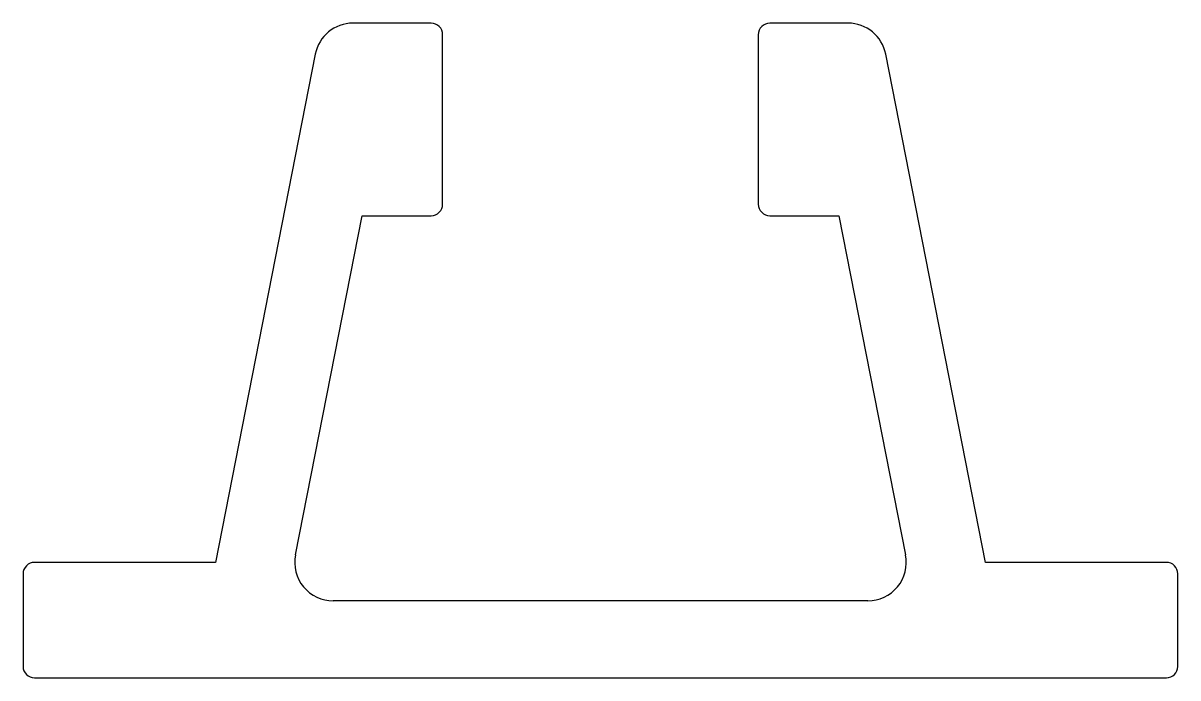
# Model space of a CAD drawing. Extents: x 0.8 to 30.8, y 0.8 to 17.8.
import ezdxf

# ---------------------------------------------------------------- set-up
doc = ezdxf.new("R2010")
doc.units = 0
doc.layers.get('0').update_dxf_attribs({"linetype": 'CONTINUOUS'})

msp = doc.modelspace()

# ---------------------------------------------------------------- linework, layer by layer
for p, q in [((11.445, 17.795), (9.418, 17.795)), ((22.273, 17.795), (20.245, 17.795)), ((11.745, 13.095), (11.745, 17.495)), ((19.945, 17.495), (19.945, 13.095)), ((8.437, 16.988), (5.845, 3.795)), ((25.845, 3.795), (23.254, 16.988)), ((7.922, 3.988), (9.652, 12.795)), ((9.652, 12.795), (11.445, 12.795)), ((20.245, 12.795), (22.039, 12.795)), ((22.039, 12.795), (23.769, 3.988)), ((5.845, 3.795), (1.145, 3.795)), ((30.545, 3.795), (25.845, 3.795)), ((0.845, 3.495), (0.845, 1.095)), ((30.845, 1.095), (30.845, 3.495)), ((22.788, 2.795), (8.903, 2.795)), ((1.145, 0.795), (30.545, 0.795))]:
    msp.add_line(p, q)
for centre, radius, start, end in [((9.418, 16.795), 1, 90, 168.887), ((11.445, 17.495), 0.3, 0, 90), ((20.245, 17.495), 0.3, 90, 180), ((22.273, 16.795), 1, 11.113, 90), ((11.445, 13.095), 0.3, 270, 0), ((20.245, 13.095), 0.3, 180, 270), ((8.903, 3.795), 1, 168.887, 270), ((22.788, 3.795), 1, 270, 11.113), ((1.145, 3.495), 0.3, 90, 180), ((30.545, 3.495), 0.3, 0, 90), ((1.145, 1.095), 0.3, 180, 270), ((30.545, 1.095), 0.3, 270, 0)]:
    msp.add_arc(centre, radius, start, end)

doc.saveas('drawing.dxf')
